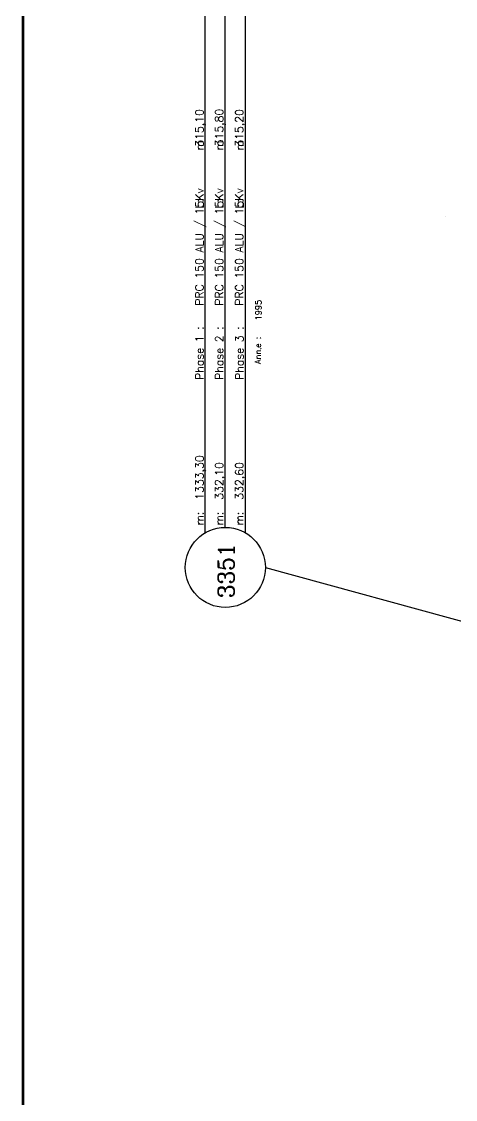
# Model space of a CAD drawing. Header units: millimetres. Extents: x 127045 to 128191, y 151549 to 152340.
# Drawn here: x 127045.2 to 127153.5, y 151778 to 152047.3 of the extents above; entities that cross this region are included whole.
import ezdxf
from ezdxf.enums import TextEntityAlignment as Align

# ---------------------------------------------------------------- set-up
doc = ezdxf.new("R2010")
doc.units = ezdxf.units.MM
doc.header["$MEASUREMENT"] = 0
doc.linetypes.add('INT_344$0$TYPE1', pattern=[4, 3, -1])
doc.layers.get('0').update_dxf_attribs({"color": 252, "linetype": 'CONTINUOUS'})
for name, color, linetype in [('CARTOUCHE', 7, 'CONTINUOUS'), ('INT_344$0$105', 252, 'CONTINUOUS'), ('MATRICULES', 4, 'CONTINUOUS')]:
    doc.layers.add(name, color=color, linetype=linetype)
doc.styles.add('ROMANC', font='romanc', dxfattribs={"height": 1.5})
doc.styles.add('ROMANS', font='romans')

# ---------------------------------------------------------------- blocks, each defined once
blk = doc.blocks.new('CARTOUA0')
at = {"layer": 'CARTOUCHE', "const_width": 0.68}
blk.add_lwpolyline([(949.88, 0), (0, 0), (0, 790)], dxfattribs=at)
at = {"layer": 'CARTOUCHE', "style": 'ROMANS'}
for tag, p in [('*1', (1046.5, 81)), ('*2', (1046, 74.5)), ('*3', (1046.5, 68)), ('*4', (1046.5, 61.5))]:
    blk.add_attdef(tag, text='', height=3.41, dxfattribs=at).set_placement(p, align=Align.CENTER)
for tag, p in [('NO', (1106.04, 36.62)), ('ECH', (1105.49, 30.73)), ('DAT', (1105.49, 24.88)), ('SER', (1105.49, 19.02)), ('BUR', (1105.49, 13.17)), ('APP', (1106.04, 7.22)), ('DES', (1105.49, 1.46))]:
    blk.add_attdef(tag, p, '', height=2.93, dxfattribs=at)
blk = doc.blocks.new('INT_344')
at = {"layer": 'INT_344$0$105', "linetype": 'INT_344$0$TYPE1'}
blk.add_line((127151.040247, 151998.672903, 53.629501), (127151.050222, 151998.671756, 53.629925), dxfattribs=at)
blk = doc.blocks.new('FR-344-A')
blk.add_blockref('INT_344', (0, 0))
blk = doc.blocks.new('MATGAUCH')
at = {"linetype": 'Continuous'}
for p, q in [((8.66, 5), (35.38, 5)), ((10, 0), (35.38, 0)), ((8.66, -5), (35.38, -5))]:
    blk.add_line(p, q, dxfattribs=at)
blk.add_circle((0, 0), 10, dxfattribs=at)
at = {"linetype": 'Continuous', "style": 'ROMANC'}
for p in [(10.51, 5.45), (10.51, 0.52), (10.51, -4.49)]:
    blk.add_text('m: ', height=2, dxfattribs=at).set_placement(p)
for tag, p, height in [('MAT.1', (16.89, 5.44), 2), ('NOCAB', (-7.7, -2.22), 4), ('MAT.2', (16.9, 0.54), 2), ('MAT.3', (16.9, -4.49), 2)]:
    blk.add_attdef(tag, p, '', height=height, dxfattribs=at)
blk = doc.blocks.new('MATCENTR')
at = {"linetype": 'Continuous'}
for p, q in [((-48.48, 5), (48.48, 5)), ((-48.48, 0), (48.48, 0)), ((-48.48, -5), (48.48, -5))]:
    blk.add_line(p, q, dxfattribs=at)
at = {"linetype": 'Continuous', "style": 'ROMANC'}
for s, height, p in [('Phase 1 :                   L:        m', 2, (-37.02, 5.45)), ('Phase 2 :                   L:        m', 2, (-37.02, 0.51)), ('Phase 3 :                   L:        m', 2, (-37.02, -4.53)), ('Ann‚e :', 1.5, (-33.06, -8.88))]:
    blk.add_text(s, height=height, dxfattribs=at).set_placement(p)
for tag, p in [('SECTION/TENSION/1', (-18.49, 5.47)), ('LONGUEUR/1', (21.23, 5.47)), ('SECTION/TENSION/2', (-18.49, 0.53)), ('LONGUEUR/2', (21.33, 0.53)), ('SECTION/TENSION/3', (-18.49, -4.49)), ('LONGUEUR/3', (21.23, -4.49))]:
    blk.add_attdef(tag, p, '', height=2, dxfattribs=at)
at = {"style": 'ROMANC'}
blk.add_attdef('ANNEE', (-22.15, -9), '', height=1.5, dxfattribs=at)
blk = doc.blocks.new('MATDROIT')
at = {"linetype": 'Continuous'}
for p, q in [((-36.56, 5), (-8.66, 5)), ((-36.56, 0), (-10, 0)), ((-36.56, -5), (-8.66, -5))]:
    blk.add_line(p, q, dxfattribs=at)
blk.add_circle((0, 0), 10, dxfattribs=at)
at = {"linetype": 'Continuous', "style": 'ROMANC'}
for p in [(-29.88, 5.45), (-29.88, 0.52), (-29.88, -4.49)]:
    blk.add_text('m: ', height=2, dxfattribs=at).set_placement(p)
for tag, p, height in [('MAT.1', (-23.5, 5.44), 2), ('MAT.2', (-23.49, 0.54), 2), ('NOCAB', (-7.7, -2.22), 4), ('MAT.3', (-23.49, -4.49), 2)]:
    blk.add_attdef(tag, p, '', height=height, dxfattribs=at)

msp = doc.modelspace()

# ---------------------------------------------------------------- linework, layer by layer
at = {"layer": 'MATRICULES'}
msp.add_line((127106.061, 151910.914), (127278.678, 151863.673, 9.655), dxfattribs=at)

# ---------------------------------------------------------------- block references
msp.add_blockref('FR-344-A', (0, 0))
at = {"layer": 'CARTOUCHE', "color": 7}
msp.add_blockref('CARTOUA0', (127045.538, 151549.704), dxfattribs=at)
at = {"layer": 'MATRICULES'}
ref = msp.add_blockref('MATDROIT', (127096.061, 152079.808), dxfattribs=dict(at, rotation=90))
ref.add_attrib('MAT.2', '16,30', (127095.518, 152056.316), dxfattribs={"layer": '0', "height": 2, "rotation": 90, "style": 'ROMANC'})
ref.add_attrib('MAT.3', '17,40', (127100.546, 152056.316), dxfattribs={"layer": '0', "height": 2, "rotation": 90, "style": 'ROMANC'})
ref.add_attrib('MAT.1', '1017,20', (127090.625, 152056.311), dxfattribs={"layer": '0', "height": 2, "rotation": 90, "style": 'ROMANC'})
ref.add_attrib('NOCAB', '4823', (127098.278, 152072.104), dxfattribs={"layer": '0', "height": 4, "rotation": 90, "style": 'ROMANC'})
ref = msp.add_blockref('MATCENTR', (127096.061, 151994.775), dxfattribs=dict(at, rotation=90))
ref.add_attrib('SECTION/TENSION/1', 'PRC 150 ALU / 15Kv', (127090.587, 151976.285), dxfattribs={"layer": '0', "height": 2, "rotation": 90, "style": 'ROMANC'})
ref.add_attrib('SECTION/TENSION/2', 'PRC 150 ALU / 15Kv', (127095.535, 151976.285), dxfattribs={"layer": '0', "height": 2, "rotation": 90, "style": 'ROMANC'})
ref.add_attrib('SECTION/TENSION/3', 'PRC 150 ALU / 15Kv', (127100.549, 151976.285), dxfattribs={"layer": '0', "height": 2, "rotation": 90, "style": 'ROMANC'})
ref.add_attrib('LONGUEUR/3', '315,20', (127100.549, 152016.008), dxfattribs={"layer": '0', "height": 2, "rotation": 90, "style": 'ROMANC'})
ref.add_attrib('LONGUEUR/2', '315,80', (127095.535, 152016.106), dxfattribs={"layer": '0', "height": 2, "rotation": 90, "style": 'ROMANC'})
ref.add_attrib('LONGUEUR/1', '315,10', (127090.587, 152016.008), dxfattribs={"layer": '0', "height": 2, "rotation": 90, "style": 'ROMANC'})
ref.add_attrib('ANNEE', '1995', (127105.059, 151972.624), dxfattribs={"layer": '0', "height": 1.5, "rotation": 90, "style": 'ROMANC'})
ref = msp.add_blockref('MATGAUCH', (127096.061, 151910.914), dxfattribs=dict(at, rotation=90))
ref.add_attrib('NOCAB', '3351', (127098.278, 151903.21), dxfattribs={"layer": '0', "height": 4, "rotation": 90, "style": 'ROMANC'})
ref.add_attrib('MAT.2', '332,10', (127095.518, 151927.812), dxfattribs={"layer": '0', "height": 2, "rotation": 90, "style": 'ROMANC'})
ref.add_attrib('MAT.3', '332,60', (127100.546, 151927.812), dxfattribs={"layer": '0', "height": 2, "rotation": 90, "style": 'ROMANC'})
ref.add_attrib('MAT.1', '1333,30', (127090.625, 151927.807), dxfattribs={"layer": '0', "height": 2, "rotation": 90, "style": 'ROMANC'})

doc.saveas('drawing.dxf')
